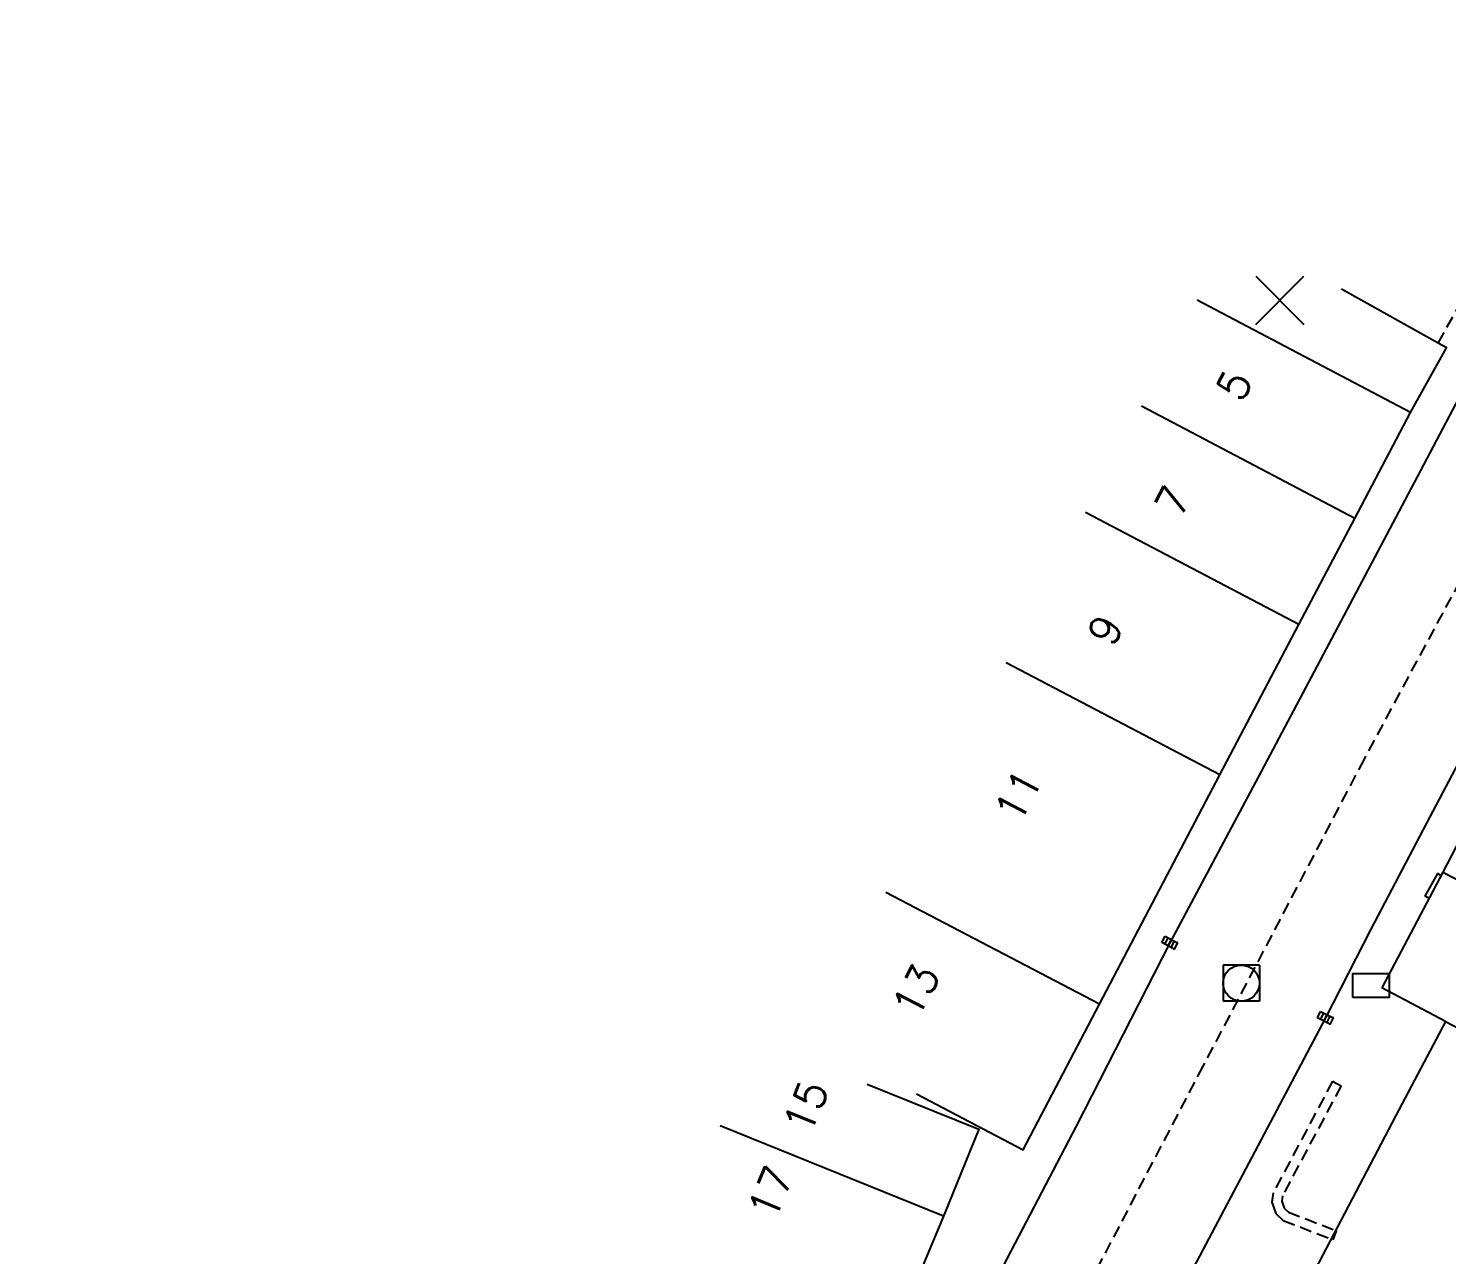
# Model space of a CAD drawing. Header units: millimetres. Extents: x 133000 to 134000, y 143000 to 144000.
# Drawn here: x 133282.7 to 133341.5, y 143789.7 to 143840.5 of the extents above; entities that cross this region are included whole.
import ezdxf
from ezdxf.enums import TextEntityAlignment as Align

# ---------------------------------------------------------------- set-up
doc = ezdxf.new("R2010")
doc.units = ezdxf.units.MM
doc.linetypes.add('DASHED', pattern=[0.75, 0.5, -0.25])
doc.layers.get('0').update_dxf_attribs({"linetype": 'CONTINUOUS'})
for name, color, linetype in [('W0001', 6, 'DASHED'), ('W0008', 7, 'CONTINUOUS'), ('W0100', 7, 'CONTINUOUS'), ('W0105', 7, 'CONTINUOUS'), ('W0112', 1, 'DASHED'), ('W0400', 7, 'CONTINUOUS'), ('W0420', 7, 'CONTINUOUS'), ('W0991', 7, 'CONTINUOUS'), ('W1102', 7, 'CONTINUOUS'), ('W1471', 7, 'CONTINUOUS')]:
    doc.layers.add(name, color=color, linetype=linetype)
doc.styles.get("Standard").update_dxf_attribs({"font": 'romans.shx', "width": 0.85})

# ---------------------------------------------------------------- blocks, each defined once
blk = doc.blocks.new('t991o')
at = {"color": 0, "linetype": 'Continuous'}
for p, q in [((-1, 1), (1, -1)), ((-1, -1), (1, 1))]:
    blk.add_line(p, q, dxfattribs=at)
blk = doc.blocks.new('T400')
for p, q in [((-0.15, 0.3), (0.15, 0.3)), ((-0.15, -0.25), (-0.15, 0.3)), ((-0.15, 0.15), (0.15, 0.15)), ((-0.15, 0), (0.15, 0)), ((0.15, 0.3), (0.15, -0.25)), ((-0.15, -0.15), (0.15, -0.15)), ((-0.15, -0.25), (-0.15, -0.3)), ((-0.15, -0.3), (0.15, -0.3)), ((0.15, -0.3), (0.15, -0.25))]:
    blk.add_line(p, q)
blk = doc.blocks.new('T1471')
at = {"color": 0, "linetype": 'Continuous', "flags": 128}
blk.add_lwpolyline([(-0.75, -0.5), (-0.75, 0.5), (0.75, 0.5), (0.75, -0.5), (-0.75, -0.5)], dxfattribs=at)
blk = doc.blocks.new('T420')
for p, q in [((0.75, 0.75), (-0.75, 0.75)), ((-0.75, 0.75), (-0.75, -0.75)), ((0.75, 0.75), (0.75, -0.75)), ((0.75, -0.75), (-0.75, -0.75))]:
    blk.add_line(p, q)
blk.add_ellipse((0, 0), major_axis=(-0.53, 0.53), ratio=1, start_param=3.926991, end_param=10.210176)

msp = doc.modelspace()

# ---------------------------------------------------------------- linework, layer by layer
at = {"layer": 'W0001'}
msp.add_lwpolyline([(133389.322, 143888.003), (133383.15, 143882.026), (133378.674, 143875.413), (133369.116, 143863.47), (133365.053, 143857.63), (133361.076, 143851.038), (133358.18, 143846.159), (133351.298, 143834.346), (133344.542, 143822.232), (133338.082, 143810.222), (133331.396, 143797.477), (133320.876, 143777.398), (133316.262, 143768.869), (133313.292, 143764.498), (133305.722, 143756.688), (133295.024, 143745.842), (133282.753, 143733.479)], dxfattribs=at)
at = {"layer": 'W0008'}
for points in [[(133343.336, 143827.729), (133340.281, 143821.93), (133337.123, 143815.95), (133333.688, 143809.472), (133330.02, 143802.603), (133326.133, 143794.992), (133324.229, 143791.335), (133322.313, 143787.684), (133320.03, 143783.303), (133317.085, 143777.691), (133314.843, 143773.42), (133313.182, 143770.585), (133312.098, 143768.853), (133311.474, 143767.922), (133310.477, 143766.647), (133308.869, 143764.846), (133293.861, 143749.642), (133289.975, 143745.731), (133286.355, 143742.123), (133283.323, 143739.044), (133280.205, 143735.89)], [(133343.576, 143813.071), (133340.673, 143807.567), (133338.368, 143803.159), (133336.479, 143799.484), (133331.006, 143789.12), (133325.323, 143778.341), (133321.957, 143771.959), (133319.532, 143767.464), (133317.992, 143764.944), (133316.92, 143763.282), (133316.66, 143762.981), (133315.442, 143761.585), (133294.028, 143739.836), (133289.505, 143735.282), (133285.301, 143731.068)]]:
    msp.add_lwpolyline(points, dxfattribs=at)
at = {"layer": 'W0100'}
msp.add_line((133341.463, 143799.335), (133338.817, 143800.728), dxfattribs=at)
for points in [[(133319.512, 143796.33), (133323.944, 143794.014), (133327.099, 143800.052), (133332.092, 143809.568), (133335.371, 143815.801), (133337.695, 143820.204), (133340.009, 143824.606), (133341.507, 143827.294), (133337.14, 143829.728), (133337.14, 143829.728), (133337.14, 143829.728), (133337.14, 143829.728), (133337.14, 143829.728), (133337.14, 143829.728), (133337.14, 143829.728), (133337.14, 143829.728), (133337.14, 143829.728), (133337.14, 143829.728), (133337.14, 143829.728), (133337.14, 143829.728), (133337.14, 143829.728), (133337.14, 143829.728), (133337.14, 143829.728), (133337.14, 143829.728), (133337.14, 143829.728), (133337.14, 143829.728), (133337.14, 143829.728), (133337.14, 143829.728), (133337.14, 143829.728), (133337.14, 143829.728), (133337.14, 143829.728), (133337.14, 143829.728), (133337.14, 143829.728), (133337.14, 143829.728), (133337.14, 143829.728), (133337.14, 143829.728), (133337.14, 143829.728), (133337.14, 143829.728), (133337.14, 143829.728), (133337.14, 143829.728), (133337.14, 143829.728), (133337.14, 143829.728), (133337.14, 143829.728), (133337.14, 143829.728), (133337.14, 143829.728), (133337.14, 143829.728), (133337.14, 143829.728), (133337.14, 143829.728), (133337.14, 143829.728), (133337.14, 143829.728), (133337.14, 143829.728), (133337.14, 143829.728), (133337.14, 143829.728), (133337.14, 143829.728), (133337.14, 143829.728), (133337.14, 143829.728), (133337.14, 143829.728), (133337.14, 143829.728), (133337.14, 143829.728), (133337.14, 143829.728), (133337.14, 143829.728), (133337.14, 143829.728), (133337.14, 143829.728), (133337.14, 143829.728), (133337.14, 143829.728), (133337.14, 143829.728), (133337.14, 143829.728), (133337.14, 143829.728), (133337.14, 143829.728), (133337.14, 143829.728), (133337.14, 143829.728), (133337.14, 143829.728), (133337.14, 143829.728), (133337.14, 143829.728), (133337.14, 143829.728), (133337.14, 143829.728), (133337.14, 143829.728), (133337.14, 143829.728), (133337.14, 143829.728), (133337.14, 143829.728), (133337.14, 143829.728), (133337.14, 143829.728), (133337.14, 143829.728), (133337.14, 143829.728), (133337.14, 143829.728), (133337.14, 143829.728), (133337.14, 143829.728), (133337.14, 143829.728), (133337.14, 143829.728), (133337.14, 143829.728), (133337.14, 143829.728), (133337.14, 143829.728), (133337.14, 143829.728), (133337.14, 143829.728), (133337.14, 143829.728), (133337.14, 143829.728), (133337.14, 143829.728), (133337.14, 143829.728), (133337.14, 143829.728), (133337.14, 143829.728), (133337.14, 143829.728), (133337.14, 143829.728), (133337.14, 143829.728), (133337.14, 143829.728), (133337.14, 143829.728), (133337.14, 143829.728), (133337.14, 143829.728), (133337.14, 143829.728), (133337.14, 143829.728), (133337.14, 143829.728), (133337.14, 143829.728), (133337.14, 143829.728), (133337.14, 143829.728), (133337.14, 143829.728), (133337.14, 143829.728), (133337.14, 143829.728), (133337.14, 143829.728), (133337.14, 143829.728), (133337.14, 143829.728), (133337.14, 143829.728)], [(133351.849, 143814.858), (133347.419, 143817.175), (133343.711, 143810.085), (133341.347, 143805.533), (133338.817, 143800.728)], [(133341.463, 143799.335), (133339.407, 143795.43), (133333.793, 143784.742)], [(133317.462, 143796.739), (133322.097, 143794.863), (133320.636, 143791.252), (133319.141, 143787.683)]]:
    msp.add_lwpolyline(points, dxfattribs=at)
at = {"layer": 'W0105'}
for p, q in [((133341.127, 143805.47), (133340.609, 143804.533)), ((133341.273, 143805.393), (133341.127, 143805.47)), ((133340.775, 143804.446), (133340.609, 143804.533))]:
    msp.add_line(p, q, dxfattribs=at)
at = {"layer": 'W0112'}
for points in [[(133341.51, 143827.291), (133341.16, 143827.484), (133346.727, 143837.574)], [(133336.777, 143796.852), (133334.311, 143792.22), (133334.262, 143791.844), (133334.42, 143791.365), (133334.729, 143791.083), (133336.783, 143790.276), (133336.783, 143790.276), (133336.783, 143790.276), (133336.783, 143790.276), (133336.783, 143790.276), (133336.783, 143790.276), (133336.783, 143790.276), (133336.783, 143790.276), (133336.783, 143790.276), (133336.783, 143790.276), (133336.783, 143790.276), (133336.783, 143790.276), (133336.783, 143790.276), (133336.783, 143790.276), (133336.783, 143790.276), (133336.783, 143790.276), (133336.783, 143790.276), (133336.783, 143790.276), (133336.783, 143790.276), (133336.783, 143790.276), (133336.783, 143790.276), (133336.783, 143790.276), (133336.783, 143790.276), (133336.783, 143790.276), (133336.783, 143790.276), (133336.783, 143790.276), (133336.783, 143790.276), (133336.783, 143790.276), (133336.783, 143790.276), (133336.783, 143790.276), (133336.783, 143790.276), (133336.783, 143790.276), (133336.783, 143790.276), (133336.783, 143790.276), (133336.783, 143790.276), (133336.783, 143790.276), (133336.783, 143790.276), (133336.783, 143790.276), (133336.783, 143790.276), (133336.783, 143790.276), (133336.783, 143790.276), (133336.783, 143790.276), (133336.783, 143790.276), (133336.783, 143790.276), (133336.783, 143790.276), (133336.783, 143790.276), (133336.783, 143790.276), (133336.783, 143790.276), (133336.783, 143790.276), (133336.783, 143790.276), (133336.783, 143790.276), (133336.783, 143790.276), (133336.783, 143790.276), (133336.783, 143790.276), (133336.783, 143790.276), (133336.783, 143790.276), (133336.783, 143790.276), (133336.783, 143790.276), (133336.783, 143790.276), (133336.783, 143790.276), (133336.783, 143790.276), (133336.783, 143790.276), (133336.783, 143790.276), (133336.783, 143790.276), (133336.783, 143790.276), (133336.783, 143790.276), (133336.783, 143790.276), (133336.783, 143790.276), (133336.783, 143790.276), (133336.783, 143790.276), (133336.783, 143790.276), (133336.783, 143790.276), (133336.783, 143790.276), (133336.783, 143790.276), (133336.783, 143790.276), (133336.783, 143790.276), (133336.783, 143790.276), (133336.783, 143790.276), (133336.783, 143790.276), (133336.783, 143790.276), (133336.783, 143790.276), (133336.783, 143790.276), (133336.783, 143790.276), (133336.783, 143790.276), (133336.783, 143790.276), (133336.783, 143790.276), (133336.783, 143790.276), (133336.783, 143790.276), (133336.783, 143790.276), (133336.783, 143790.276), (133336.783, 143790.276), (133336.783, 143790.276), (133336.783, 143790.276), (133336.783, 143790.276), (133336.783, 143790.276), (133336.783, 143790.276), (133336.783, 143790.276), (133336.783, 143790.276), (133336.783, 143790.276), (133336.783, 143790.276), (133336.783, 143790.276), (133336.783, 143790.276), (133336.783, 143790.276), (133336.783, 143790.276), (133336.783, 143790.276), (133336.783, 143790.276), (133336.783, 143790.276), (133336.783, 143790.276), (133336.783, 143790.276), (133336.783, 143790.276), (133336.783, 143790.276), (133336.783, 143790.276), (133336.783, 143790.276), (133336.783, 143790.276), (133336.783, 143790.276)], [(133336.777, 143796.852), (133337.13, 143796.665), (133334.698, 143792.097), (133334.671, 143791.883), (133334.767, 143791.59), (133334.944, 143791.428), (133336.929, 143790.649), (133336.783, 143790.276), (133336.783, 143790.276), (133336.783, 143790.276), (133336.783, 143790.276), (133336.783, 143790.276), (133336.783, 143790.276), (133336.783, 143790.276), (133336.783, 143790.276), (133336.783, 143790.276), (133336.783, 143790.276), (133336.783, 143790.276), (133336.783, 143790.276), (133336.783, 143790.276), (133336.783, 143790.276), (133336.783, 143790.276), (133336.783, 143790.276), (133336.783, 143790.276), (133336.783, 143790.276), (133336.783, 143790.276), (133336.783, 143790.276), (133336.783, 143790.276), (133336.783, 143790.276), (133336.783, 143790.276), (133336.783, 143790.276), (133336.783, 143790.276), (133336.783, 143790.276), (133336.783, 143790.276), (133336.783, 143790.276), (133336.783, 143790.276), (133336.783, 143790.276), (133336.783, 143790.276), (133336.783, 143790.276), (133336.783, 143790.276), (133336.783, 143790.276), (133336.783, 143790.276), (133336.783, 143790.276), (133336.783, 143790.276), (133336.783, 143790.276), (133336.783, 143790.276), (133336.783, 143790.276), (133336.783, 143790.276), (133336.783, 143790.276), (133336.783, 143790.276), (133336.783, 143790.276), (133336.783, 143790.276), (133336.783, 143790.276), (133336.783, 143790.276), (133336.783, 143790.276), (133336.783, 143790.276), (133336.783, 143790.276), (133336.783, 143790.276), (133336.783, 143790.276), (133336.783, 143790.276), (133336.783, 143790.276), (133336.783, 143790.276), (133336.783, 143790.276), (133336.783, 143790.276), (133336.783, 143790.276), (133336.783, 143790.276), (133336.783, 143790.276), (133336.783, 143790.276), (133336.783, 143790.276), (133336.783, 143790.276), (133336.783, 143790.276), (133336.783, 143790.276), (133336.783, 143790.276), (133336.783, 143790.276), (133336.783, 143790.276), (133336.783, 143790.276), (133336.783, 143790.276), (133336.783, 143790.276), (133336.783, 143790.276), (133336.783, 143790.276), (133336.783, 143790.276), (133336.783, 143790.276), (133336.783, 143790.276), (133336.783, 143790.276), (133336.783, 143790.276), (133336.783, 143790.276), (133336.783, 143790.276), (133336.783, 143790.276), (133336.783, 143790.276), (133336.783, 143790.276), (133336.783, 143790.276), (133336.783, 143790.276), (133336.783, 143790.276), (133336.783, 143790.276), (133336.783, 143790.276), (133336.783, 143790.276), (133336.783, 143790.276), (133336.783, 143790.276), (133336.783, 143790.276), (133336.783, 143790.276), (133336.783, 143790.276), (133336.783, 143790.276), (133336.783, 143790.276), (133336.783, 143790.276), (133336.783, 143790.276), (133336.783, 143790.276), (133336.783, 143790.276), (133336.783, 143790.276), (133336.783, 143790.276), (133336.783, 143790.276), (133336.783, 143790.276), (133336.783, 143790.276), (133336.783, 143790.276), (133336.783, 143790.276), (133336.783, 143790.276), (133336.783, 143790.276), (133336.783, 143790.276), (133336.783, 143790.276), (133336.783, 143790.276), (133336.783, 143790.276)]]:
    msp.add_lwpolyline(points, dxfattribs=at)
at = {"layer": 'W1102'}
for p, q in [((133340.009, 143824.606), (133331.157, 143829.259)), ((133337.695, 143820.204), (133328.851, 143824.871)), ((133335.371, 143815.801), (133326.521, 143820.457)), ((133332.092, 143809.568), (133323.236, 143814.214)), ((133341.347, 143805.533), (133350.221, 143800.924)), ((133327.099, 143800.052), (133318.236, 143804.684)), ((133341.463, 143799.335), (133350.312, 143794.677)), ((133320.636, 143791.252), (133311.366, 143795.003))]:
    msp.add_line(p, q, dxfattribs=at)

# ---------------------------------------------------------------- block references
at = {"layer": 'W0400'}
for p, rotation in [((133330.02, 143802.603), 61.89447632075409), ((133336.479, 143799.484), 62.793718022303)]:
    msp.add_blockref('T400', p, dxfattribs=dict(at, rotation=rotation))
at = {"layer": 'W0420'}
msp.add_blockref('T420', (133332.989, 143800.928), dxfattribs=at)
at = {"layer": 'W0991'}
msp.add_blockref('t991o', (133334.587, 143829.256), dxfattribs=at)
at = {"layer": 'W1471'}
msp.add_blockref('T1471', (133338.371, 143800.832), dxfattribs=at)

# ---------------------------------------------------------------- texts
at = {"layer": 'W0991'}
for s, rotation, p in [('5', 62.26364, (133332.697, 143825.74)), ('7', 62.17873, (133330.159, 143820.923)), ('9', 62.25016, (133327.345, 143815.58)), ('11', 62.31763, (133323.734, 143808.706)), ('13', 62.40897, (133319.494, 143800.613)), ('15', 67.96115, (133314.924, 143795.799)), ('17', 67.2949, (133313.46, 143792.239))]:
    msp.add_text(s, height=1.25, rotation=rotation, dxfattribs=at).set_placement(p, align=Align.MIDDLE)

doc.saveas('drawing.dxf')
